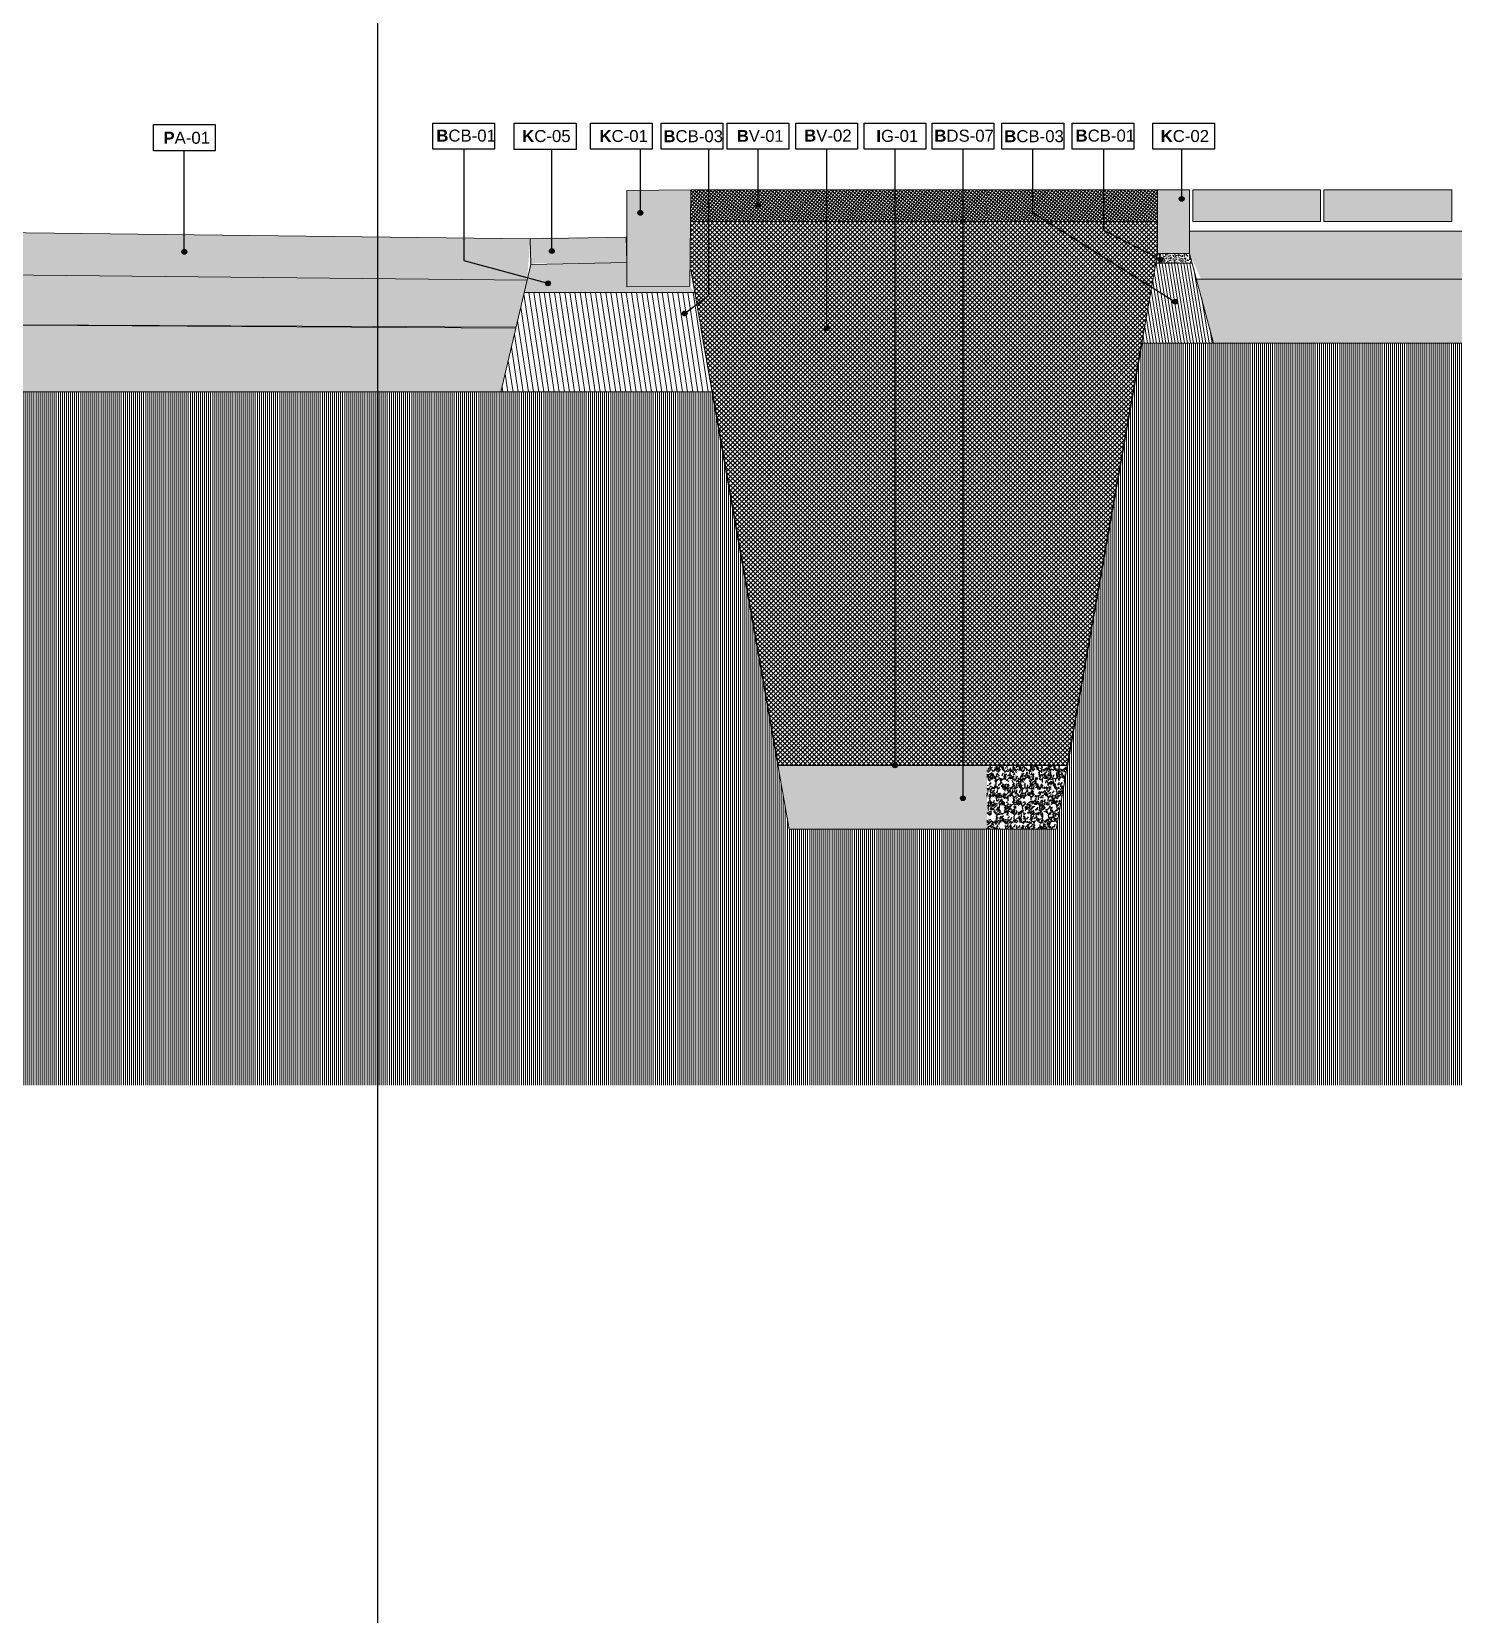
# Model space of a CAD drawing. Header units: metres. Extents: x -325 to 301, y -147 to 149.
# Drawn here: x 91.152 to 95.598, y 14.847 to 19.796 of the extents above; entities that cross this region are included whole.
import ezdxf

# ---------------------------------------------------------------- set-up
doc = ezdxf.new("R2010")
doc.units = ezdxf.units.M
doc.linetypes.add('ACAD_ISO03W100', pattern=[30, 12, -18])
doc.layers.get('Defpoints').update_dxf_attribs({"lineweight": 13})
doc.layers.add('-aux', color=50, linetype='Continuous', plot=False)
for name, color, linetype, true_color in [('0-TX-1_25', 7, 'Continuous', 0x3f4f7f), ('03-SOL-H-sorra', 7, 'Continuous', 0x7e7a67), ('3-TR-paviment fort', 7, 'Continuous', 0xd1d1d1)]:
    doc.layers.add(name, color=color, linetype=linetype, true_color=true_color)
for name, color, linetype in [('02-L-Geotextile', 32, 'Continuous'), ('A-KEYPLAN_HATCH', 7, 'Continuous'), ('A_TEXT_2', 7, 'Continuous'), ('EIT_3 TR terra vegetal', 45, 'Continuous')]:
    doc.layers.add(name, color=color, linetype=linetype)
for name, color, linetype, lineweight in [('1-CM', 7, 'Continuous', 0), ('3-TR Formigó', 252, 'Continuous', 0), ('3-TR Seleccionat', 44, 'Continuous', 0), ('3-TR Tot-u', 37, 'Continuous', 0), ('3-TR-recebo', 252, 'Continuous', 0), ('3_TR_paviment gris', 252, 'Continuous', 5)]:
    doc.layers.add(name, color=color, linetype=linetype, lineweight=lineweight)
doc.layers.add('3-TR tot_u', color=7, linetype='Continuous', lineweight=5, true_color=0x787878)
doc.styles.add('Arial_4', font='arial.ttf', dxfattribs={"height": 1.8})
doc.styles.get("Standard").update_dxf_attribs({"font": 'arial.ttf'})
doc.dimstyles.new('ISO-25', dxfattribs={"dimtxt": 0.1, "dimasz": 0.1, "dimexe": 0.1, "dimexo": 0.1, "dimgap": 0.1, "dimtad": 1, "dimdec": 0, "dimlfac": 100, "dimzin": 9, "dimtxsty": 'Standard', "dimblk": 'OBLIQUE', "dimcen": 0.1, "dimadec": 0, "dimazin": 0, "dimtfac": 1, "dimtdec": 0, "dimtmove": 0, "dimatfit": 3, "dimldrblk": 'OBLIQUE', "dimfxl": 1, "dimarcsym": 0})

# ---------------------------------------------------------------- blocks, each defined once
blk = doc.blocks.new('_Oblique')
at = {"color": 0, "lineweight": -2}
blk.add_line((-0.499999999995058, -0.4999999998130015), (0.500000000028669, 0.500000000163238), dxfattribs=at)
blk = doc.blocks.new('*D1548')
at = {"layer": '0-TX-1_25', "color": 0, "lineweight": -2, "transparency": 16777216}
for p, q in [((94.34939269954643, 0.2948258411638207), (94.34939269954643, 0.1698258411638207)), ((94.94939286024228, 0.09482584116381929), (94.94939286024228, 0.2198258411638193)), ((94.34939269954643, 0.1948258411638193), (94.94939286024228, 0.1948258411638193))]:
    blk.add_line(p, q, dxfattribs=at)
at = {"layer": 'Defpoints', "color": 0, "transparency": 16777216}
for p in [(94.34939269954643, 27.42352209758955), (94.94939286024228, 0.1948258411638193), (94.94939286024228, 5.573904822142595e-07)]:
    blk.add_point(p, dxfattribs=at)
at = {"layer": '0-TX-1_25', "color": 0, "lineweight": -2, "transparency": 16777216, "xscale": 0.025, "yscale": 0.025, "zscale": 0.025, "rotation": 180}
blk.add_blockref('_Oblique', (94.34939269954643, 0.1948258411638193), dxfattribs=at)
at = {"layer": '0-TX-1_25', "color": 0, "lineweight": -2, "transparency": 16777216, "xscale": 0.025, "yscale": 0.025, "zscale": 0.025}
blk.add_blockref('_Oblique', (94.94939286024228, 0.1948258411638193), dxfattribs=at)
at = {"layer": '0-TX-1_25', "color": 0, "transparency": 16777216, "insert": (94.64939277989436, 0.2376958957340785), "char_height": 0.035, "attachment_point": 5}
blk.add_mtext('60', dxfattribs=at)
blk = doc.blocks.new('hatch keyplan 2')
at = {"layer": 'A-KEYPLAN_HATCH'}
blk.add_lwpolyline([(0, 0.005476596624248486), (0.012874798693294, 0.005476596623793739), (0.012874798693294, -2.273736754432321e-13), (0, 0)], close=True, dxfattribs=at)
blk = doc.blocks.new('hatch keyplan')
at = {"layer": 'A-KEYPLAN_HATCH'}
blk.add_blockref('hatch keyplan 2', (1.430579833341536, 0.8521467901477053), dxfattribs=at)
blk = doc.blocks.new('K01B')
at = {"layer": 'A-KEYPLAN_HATCH'}
blk.add_blockref('hatch keyplan', (-1.43057983324603, -0.8521467901474874), dxfattribs=at)
at = {"layer": 'A_TEXT_2', "insert": (-0.0007977307990891802, 0.004020148496436171), "char_height": 0.0025, "attachment_point": 1}
blk.add_mtext_dynamic_manual_height_columns('\\pi0.00246;{\\fArial|b1|i0|c0|p34;K}C-02', width=0.01456192034901793, gutter_width=0.015, heights=[0], dxfattribs=at)
blk = doc.blocks.new('B-CB01')
at = {"layer": 'A-KEYPLAN_HATCH'}
blk.add_blockref('hatch keyplan', (-1.430579833341536, -0.8521467901477052), dxfattribs=at)
at = {"layer": 'A_TEXT_2', "insert": (-0.0007977308478921419, 0.004105509799023688), "char_height": 0.0025, "attachment_point": 1}
blk.add_mtext_dynamic_manual_height_columns('\\pi0.00152;{\\fArial|b1|i0|c0|p34;B}CB-01', width=0.01456192034901793, gutter_width=0.015, heights=[0], dxfattribs=at)
blk = doc.blocks.new('B-CB03')
at = {"layer": 'A-KEYPLAN_HATCH'}
blk.add_blockref('hatch keyplan', (-1.430579833438594, -0.8521467901477053), dxfattribs=at)
at = {"layer": 'A_TEXT_2', "insert": (-0.0007977309449526127, 0.00398371515799123), "char_height": 0.0025, "attachment_point": 1}
blk.add_mtext_dynamic_manual_height_columns('\\pi0.00128;{\\fArial|b1|i0|c0|p34;B}CB-03', width=0.01456192034901793, gutter_width=0.015, heights=[0], dxfattribs=at)
blk = doc.blocks.new('IG01')
at = {"layer": 'A-KEYPLAN_HATCH', "xscale": 10, "yscale": 10, "zscale": 10}
blk.add_blockref('hatch keyplan', (-14.30579833341537, -8.521467901477052), dxfattribs=at)
at = {"layer": 'A_TEXT_2', "insert": (-0.007977307986635651, 0.04045896306516727), "char_height": 0.025, "attachment_point": 1}
blk.add_mtext_dynamic_manual_height_columns('\\pi0.03354;{\\fArial|b1|i0|c0|p34;I}G-01', width=0.1456192034901793, gutter_width=0.15, heights=[0], dxfattribs=at)
blk = doc.blocks.new('B-V02')
at = {"layer": 'A-KEYPLAN_HATCH'}
blk.add_blockref('hatch keyplan', (-1.430579833341536, -0.8521467901477053), dxfattribs=at)
at = {"layer": 'A_TEXT_2', "insert": (-0.000797730798460905, 0.004122186061006561), "char_height": 0.0025, "attachment_point": 1}
blk.add_mtext_dynamic_manual_height_columns('\\pi0.00255;{\\fArial|b1|i0|c0|p34;B}V-02', width=0.01456192034901793, gutter_width=0.015, heights=[0], dxfattribs=at)
blk = doc.blocks.new('B-V01')
at = {"layer": 'A-KEYPLAN_HATCH'}
blk.add_blockref('hatch keyplan', (-1.430579833437449, -0.8521467901477053), dxfattribs=at)
at = {"layer": 'A_TEXT_2', "lineweight": 211, "insert": (-0.0007911714825610261, 0.004018987603517488), "char_height": 0.002458832335329342, "attachment_point": 1, "line_spacing_factor": 0.9385317878468563, "style": 'Arial_4'}
blk.add_mtext_dynamic_manual_height_columns('\\pi0.00285;{\\fArial|b1|i0|c0|p34;B}V-01', width=0.01456192034901793, gutter_width=0.015, heights=[0], dxfattribs=at)
blk = doc.blocks.new('K01A')
at = {"layer": 'A-KEYPLAN_HATCH'}
blk.add_blockref('hatch keyplan', (-1.429579833357655, -0.8521467901535917), dxfattribs=at)
at = {"layer": 'A_TEXT_2', "insert": (0.0002022690893991319, 0.004020148490549769), "char_height": 0.0025, "attachment_point": 1}
blk.add_mtext_dynamic_manual_height_columns('\\pi0.00269;{\\fArial|b1|i0|c0|p34;K}C-01', width=0.01456192034901793, gutter_width=0.015, heights=[0], dxfattribs=at)
blk = doc.blocks.new('K04')
at = {"layer": 'A-KEYPLAN_HATCH'}
blk.add_blockref('hatch keyplan', (-1.429579833261921, -0.8521467901527103), dxfattribs=at)
at = {"layer": 'A_TEXT_2', "insert": (0.0002022691850191993, 0.004020148491213238), "char_height": 0.0025, "attachment_point": 1}
blk.add_mtext_dynamic_manual_height_columns('\\pi0.00244;{\\fArial|b1|i0|c0|p34;K}C-05', width=0.01456192034901793, gutter_width=0.015, heights=[0], dxfattribs=at)
blk = doc.blocks.new('B-A01')
at = {"layer": 'A-KEYPLAN_HATCH'}
blk.add_blockref('hatch keyplan', (-1.430579833438594, -0.8521467901477053), dxfattribs=at)
at = {"layer": 'A_TEXT_2', "insert": (-0.0007977309449529457, 0.00398819016296148), "char_height": 0.0025, "attachment_point": 1}
blk.add_mtext_dynamic_manual_height_columns('\\pi0.00288;{\\fArial|b1|i0|c0|p34;P}A-01', width=0.01456192034901793, gutter_width=0.015, heights=[0], dxfattribs=at)
blk = doc.blocks.new('POINT')
at = {"layer": '0-TX-1_25'}
h = blk.add_hatch(dxfattribs=at)
h.set_pattern_fill('ANGLE', color=256)
h.set_pattern_definition([(0, (-83.74681484067048, -12.72584030761209), (0, 6.985), [5.08, -1.905]), (90, (-83.74681484067048, -12.72584030761209), (-6.985, 4.277078946022131e-16), [5.08, -1.905])])
edge = h.paths.add_edge_path()
edge.add_arc((0, 0), 0.0075, 0, 360)
h = blk.add_hatch(color=256, dxfattribs=at)
h.dxf.hatch_style = 1
edge = h.paths.add_edge_path()
edge.add_arc((0, 0), 0.0075, 0, 360)
blk.add_circle((0, 0), 0.0075, dxfattribs=at)
blk = doc.blocks.new('B-DS07')
at = {"layer": 'A-KEYPLAN_HATCH'}
blk.add_blockref('hatch keyplan', (-1.430579833341536, -0.8521467901477053), dxfattribs=at)
at = {"layer": 'A_TEXT_2', "insert": (-0.0007977306934924266, 0.004083503112212838), "char_height": 0.0025, "attachment_point": 1}
blk.add_mtext_dynamic_manual_height_columns('\\pi0.00128;{\\fArial|b1|i0|c0|p34;B}DS-07', width=0.01456192034901793, gutter_width=0.015, heights=[0], dxfattribs=at)

msp = doc.modelspace()

# ---------------------------------------------------------------- hatches: boundary and pattern name
at = {"layer": '03-SOL-H-sorra'}
h = msp.add_hatch(dxfattribs=at)
h.set_pattern_fill('GRAVEL', color=256, scale=0.0015, angle=45.57823182521773, style=0)
h.set_pattern_definition([(273.5910193252177, (346881.2133002342, 4550243.254708377), (0.0315614064445395, -0.4576978562580837), [0.005125821599999995, -0.5074572545934743]), (230.5479728252178, (346881.2136212859, 4550243.249592611), (0.2927988807063723, 0.3532028672832049), [0.00879607079999999, -0.8708107334028593]), (178.0886789252177, (346881.2080319834, 4550243.242800666), (0.5659992078467491, -0.02122985437609437), [0.006202222799999995, -0.6140208419114993]), (312.8519208252177, (346881.204434473, 4550243.225521388), (-0.5175580738186486, 0.5605615490069846), [0.008010067800000001, -0.79299656138607]), (338.4118860052178, (346881.2098821665, 4550243.219649098), (-0.4598729198166084, 0.1839537648957676), [0.007854505500000001, -0.77759711618016]), (42.85192082521767, (346881.2171857107, 4550243.216759173), (-0.5605615490069846, -0.5175580738186486), [0.008010067800000001, -0.79299656138607]), (83.27247229521772, (346881.2230580013, 4550243.222206866), (-0.07456488151619256, -0.6204217665785452), [0.0105929049, -1.048696729713705]), (117.8335601952177, (346881.2242989368, 4550243.232726825), (-0.4119755516710567, 0.7771642521535052), [0.0100007928, -0.990078849028575]), (167.0077974452177, (346881.219629518, 4550243.241570606), (-0.5670867396270464, 0.1289874402380721), [0.00803719499999999, -0.7956831854806795]), (220.8145901252177, (346881.2117980612, 4550243.243377518), (0.3205539276823793, 0.2726565595165129), [0.0091756992, -0.44960905425]), (267.9756696252177, (346881.2048536324, 4550243.237380161), (-0.02068608868320609, -0.6198780006864176), [0.0118661688, -1.174751587682655]), (184.3923066552177, (346881.2311074241, 4550243.25219388), (-0.3499402705637986, -0.03047387467488752), [0.004050068099999999, -0.40095848736516]), (217.0474662252178, (346881.2270692335, 4550243.251883704), (0.4011002339134928, 0.3004116048933317), [0.007705229699999995, -0.7628195849555993]), (270.5782318252178, (346881.2209193924, 4550243.247241474), (0.02721127936783295, -0.02666751347925078), [0.0053881401, -0.04849339662642]), (248.7768223352178, (346881.2157873129, 4550243.248536785), (0.07891500867375595, 0.189391423792005), [0.0029016198, -0.2872593355334099]), (337.3796413152177, (346881.2147369254, 4550243.24583197), (-0.108301351586422, 0.05279126106236078), [0.004103484300000001, -0.20107129485]), (76.54198835521774, (346881.2185247539, 4550243.24425367), (0.02557998170702847, 0.1349688650610565), [0.006664794899999999, -0.21549447229365]), (207.1432830052177, (346881.2200758657, 4550243.250735438), (0.08054630632486659, 0.02775504526062822), [0.004819307100000001, -0.11566347175242]), (61.96777215921773, (346881.1992697676, 4550243.230049429), (0.1850412966889904, 0.3521153341160528), [0.006751320000000001, -0.668382400088085]), (115.9244077652177, (346881.2024426809, 4550243.236008721), (0.1926540191158534, -0.402187765749548), [0.005663984099999996, -0.5607332351729994]), (338.7768223352177, (346881.2146336099, 4550243.256068941), (-0.1893914237921448, 0.07891500867381042), [0.005803201500000001, -0.2843577538334099]), (29.18869149521774, (346881.2200432398, 4550243.253968166), (-0.3483089728825237, -0.1921102532649198), [0.006751319999999996, -0.6683824000880993]), (25.02218660521773, (346881.2161407607, 4550243.21351557), (-0.1877601261319029, -0.08272136988065176), [0.006510527999999999, -0.3190160146965901]), (340.3533724252178, (346881.2220402397, 4550243.216269324), (-0.4326616405274602, 0.1572862511984727), [0.0054550818, -0.5400539007108001]), (112.3796413152177, (346881.2421115644, 4550243.22967354), (-0.08272136989245123, 0.1877601261267086), [0.005803201499999995, -0.2843577538334096]), (62.93225646521773, (346881.239902036, 4550243.235039669), (-0.237832557729163, -0.4604166857141386), [0.006386741100000002, -0.632285639703]), (115.0221866052177, (346881.2290444828, 4550243.216340014), (0.08272136987934776, -0.1877601261324785), [0.003255263999999999, -0.3222712786965901]), (146.8881642992177, (346881.2405115135, 4550243.228040864), (-0.135512630950578, 0.07945877454916227), [0.001942719, -0.19232992446789]), (211.5419883572177, (346881.2388842744, 4550243.229102126), (0.1072138198055686, 0.05496632462423911), [0.007854505500000001, -0.149235818836035]), (231.5872377852177, (346881.2321902078, 4550243.224993247), (0.2394638554089973, 0.2987803071700668), [0.007279005, -0.720620472950055]), (349.2682993552177, (346881.220973769, 4550243.241853594), (-0.08109007221672618, 0.02612374758503379), [0.005494858199999995, -0.1318766453951998]), (38.73545841521775, (346881.2263725236, 4550243.240830394), (0.5077702878614525, 0.4092567223212005), [0.0095933514, -0.9497401359754649]), (106.5236277252177, (346881.2338557403, 4550243.246833189), (0.08380890165317186, -0.2955177118273786), [0.0039226236, -0.38834088477165]), (135.5782318252177, (346881.2327401009, 4550243.250593829), (-0.05387879284707866, -0.0005437658885821262), [0.002286, -0.035814]), (165.8346689852177, (346881.2308405191, 4550243.225249046), (0.2971490094863614, -0.07782747690418311), [0.005293004400000001, -0.524009111598]), (93.59101932521773, (346881.2257084397, 4550243.226544358), (-0.03156140644293765, 0.4576978562581842), [0.01025164319999999, -0.5023314329934743]), (45.57823182521773, (346881.2250663362, 4550243.236775891), (-0.0005437658885821262, 0.05387879284707866), [0.00990599999999999, -0.02819399999999998]), (10.88307832521775, (346881.2319998897, 4550243.243850823), (0.4571540903210559, 0.08544019957095594), [0.0060241434, -0.5963897508621]), (299.6328359252177, (346881.2379156816, 4550243.244988214), (0.08217760399441565, -0.1338813332833923), [0.005547436199999999, -0.27182475058158]), (253.2242071852178, (346881.2406585602, 4550243.240166311), (-0.2345699624821267, -0.7836894427648844), [0.009032176500000001, -0.89418696634407]), (221.0043105652177, (346881.2380516231, 4550243.231518515), (-0.3738889545980399, -0.3270791183025397), [0.009555441899999989, -0.9459876968435994])])
h.paths.add_polyline_path([(94.13973287432393, 17.30197662733542), (94.13973287432391, 17.50126768980387), (93.48676518545722, 17.49982734450033), (93.52164251291026, 17.30197646140834)])
h = msp.add_hatch(dxfattribs=at)
h.set_pattern_fill('GRAVEL', color=256, scale=0.0015, angle=45.57823182521773, style=0)
h.set_pattern_definition([(273.5910193252177, (346882.0202628032, 4550243.254708429), (0.0315614064445395, -0.4576978562580837), [0.005125821599999995, -0.5074572545934743]), (230.5479728252178, (346882.0205838549, 4550243.249592663), (0.2927988807063723, 0.3532028672832049), [0.00879607079999999, -0.8708107334028593]), (178.0886789252177, (346882.0149945524, 4550243.242800718), (0.5659992078467491, -0.02122985437609437), [0.006202222799999995, -0.6140208419114993]), (312.8519208252177, (346882.011397042, 4550243.225521441), (-0.5175580738186486, 0.5605615490069846), [0.008010067800000001, -0.79299656138607]), (338.4118860052178, (346882.0168447355, 4550243.21964915), (-0.4598729198166084, 0.1839537648957676), [0.007854505500000001, -0.77759711618016]), (42.85192082521767, (346882.0241482797, 4550243.216759225), (-0.5605615490069846, -0.5175580738186486), [0.008010067800000001, -0.79299656138607]), (83.27247229521772, (346882.0300205703, 4550243.222206919), (-0.07456488151619256, -0.6204217665785452), [0.0105929049, -1.048696729713705]), (117.8335601952177, (346882.0312615058, 4550243.232726878), (-0.4119755516710567, 0.7771642521535052), [0.0100007928, -0.990078849028575]), (167.0077974452177, (346882.026592087, 4550243.241570658), (-0.5670867396270464, 0.1289874402380721), [0.00803719499999999, -0.7956831854806795]), (220.8145901252177, (346882.0187606302, 4550243.24337757), (0.3205539276823793, 0.2726565595165129), [0.0091756992, -0.44960905425]), (267.9756696252177, (346882.0118162014, 4550243.237380213), (-0.02068608868320609, -0.6198780006864176), [0.0118661688, -1.174751587682655]), (184.3923066552177, (346882.0380699931, 4550243.252193932), (-0.3499402705637986, -0.03047387467488752), [0.004050068099999999, -0.40095848736516]), (217.0474662252178, (346882.0340318025, 4550243.251883756), (0.4011002339134928, 0.3004116048933317), [0.007705229699999995, -0.7628195849555993]), (270.5782318252178, (346882.0278819614, 4550243.247241526), (0.02721127936783295, -0.02666751347925078), [0.0053881401, -0.04849339662642]), (248.7768223352178, (346882.022749882, 4550243.248536837), (0.07891500867375595, 0.189391423792005), [0.0029016198, -0.2872593355334099]), (337.3796413152177, (346882.0216994944, 4550243.245832022), (-0.108301351586422, 0.05279126106236078), [0.004103484300000001, -0.20107129485]), (76.54198835521774, (346882.0254873229, 4550243.244253722), (0.02557998170702847, 0.1349688650610565), [0.006664794899999999, -0.21549447229365]), (207.1432830052177, (346882.0270384348, 4550243.250735491), (0.08054630632486659, 0.02775504526062822), [0.004819307100000001, -0.11566347175242]), (61.96777215921773, (346882.0062323366, 4550243.230049481), (0.1850412966889904, 0.3521153341160528), [0.006751320000000001, -0.668382400088085]), (115.9244077652177, (346882.0094052499, 4550243.236008774), (0.1926540191158534, -0.402187765749548), [0.005663984099999996, -0.5607332351729994]), (338.7768223352177, (346882.0215961789, 4550243.256068993), (-0.1893914237921448, 0.07891500867381042), [0.005803201500000001, -0.2843577538334099]), (29.18869149521774, (346882.0270058088, 4550243.253968218), (-0.3483089728825237, -0.1921102532649198), [0.006751319999999996, -0.6683824000880993]), (25.02218660521773, (346882.0231033298, 4550243.213515623), (-0.1877601261319029, -0.08272136988065176), [0.006510527999999999, -0.3190160146965901]), (340.3533724252178, (346882.0290028087, 4550243.216269376), (-0.4326616405274602, 0.1572862511984727), [0.0054550818, -0.5400539007108001]), (112.3796413152177, (346882.0490741334, 4550243.229673592), (-0.08272136989245123, 0.1877601261267086), [0.005803201499999995, -0.2843577538334096]), (62.93225646521773, (346882.046864605, 4550243.235039721), (-0.237832557729163, -0.4604166857141386), [0.006386741100000002, -0.632285639703]), (115.0221866052177, (346882.0360070518, 4550243.216340066), (0.08272136987934776, -0.1877601261324785), [0.003255263999999999, -0.3222712786965901]), (146.8881642992177, (346882.0474740826, 4550243.228040916), (-0.135512630950578, 0.07945877454916227), [0.001942719, -0.19232992446789]), (211.5419883572177, (346882.0458468435, 4550243.229102178), (0.1072138198055686, 0.05496632462423911), [0.007854505500000001, -0.149235818836035]), (231.5872377852177, (346882.0391527768, 4550243.224993299), (0.2394638554089973, 0.2987803071700668), [0.007279005, -0.720620472950055]), (349.2682993552177, (346882.027936338, 4550243.241853646), (-0.08109007221672618, 0.02612374758503379), [0.005494858199999995, -0.1318766453951998]), (38.73545841521775, (346882.0333350926, 4550243.240830447), (0.5077702878614525, 0.4092567223212005), [0.0095933514, -0.9497401359754649]), (106.5236277252177, (346882.0408183094, 4550243.246833242), (0.08380890165317186, -0.2955177118273786), [0.0039226236, -0.38834088477165]), (135.5782318252177, (346882.0397026699, 4550243.250593881), (-0.05387879284707866, -0.0005437658885821262), [0.002286, -0.035814]), (165.8346689852177, (346882.0378030881, 4550243.225249099), (0.2971490094863614, -0.07782747690418311), [0.005293004400000001, -0.524009111598]), (93.59101932521773, (346882.0326710087, 4550243.22654441), (-0.03156140644293765, 0.4576978562581842), [0.01025164319999999, -0.5023314329934743]), (45.57823182521773, (346882.0320289052, 4550243.236775943), (-0.0005437658885821262, 0.05387879284707866), [0.00990599999999999, -0.02819399999999998]), (10.88307832521775, (346882.0389624587, 4550243.243850876), (0.4571540903210559, 0.08544019957095594), [0.0060241434, -0.5963897508621]), (299.6328359252177, (346882.0448782506, 4550243.244988266), (0.08217760399441565, -0.1338813332833923), [0.005547436199999999, -0.27182475058158]), (253.2242071852178, (346882.0476211292, 4550243.240166363), (-0.2345699624821267, -0.7836894427648844), [0.009032176500000001, -0.89418696634407]), (221.0043105652177, (346882.0450141921, 4550243.231518568), (-0.3738889545980399, -0.3270791183025397), [0.009555441899999989, -0.9459876968435994])])
h.paths.add_polyline_path([(94.35584538259305, 17.30197671183979), (94.39110156109831, 17.50197672839846), (94.13973282928146, 17.50197661033902), (94.13973291904811, 17.3019767307725)])
at = {"layer": '3-TR Formigó'}
h = msp.add_hatch(dxfattribs=at)
h.set_pattern_fill('ANSI31', color=256, scale=0.003, angle=234.1752438963392, style=0)
h.set_pattern_definition([(279.1752438963392, (95.47733842291923, 18.90197630764957), (0.009403130041245794, 0.001518805592372136), [])])
h.paths.add_polyline_path([(94.7824624022357, 19.071976286), (94.66786246365926, 19.07197629845192), (94.63789471603229, 18.90197630764957), (94.62379224043393, 18.8219762770773), (94.84847242346737, 18.8219762770773)])
h = msp.add_hatch(dxfattribs=at)
h.set_pattern_fill('ANSI31', color=256, scale=0.004999999999999999, angle=-126.3922103813457, style=0)
h.set_pattern_definition([(278.6077896186543, (9.0443704255148, -36.41675857780129), (0.01569618466527942, 0.002376007565949005), [])])
h.paths.add_polyline_path([(93.28057821879035, 18.66947755889902), (92.61987455338316, 18.66947756511038), (92.6927252537342, 18.98051993707102), (93.22581241728972, 18.98015108255786)])
at = {"layer": '3-TR Seleccionat'}
h = msp.add_hatch(dxfattribs=at)
h.set_pattern_fill('ANSI31', color=256, scale=0.002, angle=45, style=0)
h.set_pattern_definition([(90, (92.20737338493697, 25.5551044617041), (-0.00635, 1.301042606982605e-18), [])])
h.paths.add_polyline_path([(94.35584538259305, 17.30197671183979), (94.62379224043393, 18.8219762770773), (97.43731354263106, 18.82197630325436), (97.43731354278093, 16.50197764342395), (94.13973296393158, 16.50197756433015), (94.13973291904821, 17.3019765841808)])
h.paths.add_polyline_path([(93.27892122236481, 18.66947755891459), (93.52164251291026, 17.30197646094268), (94.13973294148985, 17.30197665227664), (94.13973294148985, 16.50197760387705), (90.44015509671243, 16.50197760387705), (90.43728674176788, 18.66947758562916), (92.61987455338316, 18.66947756511038), (92.71487896363178, 18.66947756421723), (93.10110104997933, 18.66947756058631), (93.23260145784097, 18.66947755935005), (93.10110104997933, 18.66947756058631), (93.23260145784097, 18.66947755935005)])
at = {"layer": '3-TR Tot-u'}
h = msp.add_hatch(dxfattribs=at)
h.set_pattern_fill('EARTH', color=256, scale=0.005, angle=-80.8247561036608, style=0)
h.set_pattern_definition([(279.1752438963392, (88.46994381384076, 26.91779683452835), (0.03640645211205976, -0.02628108149624554), [0.03175, -0.03175]), (279.1752438963392, (88.48169772639233, 26.9196953415188), (0.03640645211205976, -0.02628108149624554), [0.03175, -0.03175]), (279.1752438963392, (88.49345163894387, 26.92159384850927), (0.03640645211205976, -0.02628108149624554), [0.03175, -0.03175]), (9.175243896339197, (88.49800244545789, 26.91830871332225), (0.02628108149624554, 0.03640645211205976), [0.03175, -0.03175]), (9.175243896339197, (88.49990095244834, 26.90655480077069), (0.02628108149624554, 0.03640645211205976), [0.03175, -0.03175]), (9.175243896339197, (88.50179945943881, 26.89480088821912), (0.02628108149624554, 0.03640645211205976), [0.03175, -0.03175])])
h.paths.add_polyline_path([(97.43731354325182, 19.021975824519), (94.79489470897927, 19.02114588921359), (94.82804118557627, 18.89792729076116), (94.84847242346737, 18.8219762770773), (97.43731354310195, 18.821975824519)])
h = msp.add_hatch(dxfattribs=at)
h.set_pattern_fill('EARTH', color=256, scale=0.005, angle=279, style=0)
h.set_pattern_definition([(279, (8.836252875351065, -2.281017717129828), (0.03632589907892295, -0.0263923105488683), [0.03175, -0.03175]), (279, (8.848012539656276, -2.279155169280442), (0.03632589907892295, -0.0263923105488683), [0.03175, -0.03175]), (279, (8.859772203961485, -2.277292621431057), (0.03632589907892295, -0.0263923105488683), [0.03175, -0.03175]), (8.999999999999968, (8.864312941346352, -2.280591660249666), (0.0263923105488683, 0.03632589907892295), [0.03174999999999994, -0.03174999999999994]), (8.999999999999968, (8.866175489195737, -2.292351324554877), (0.0263923105488683, 0.03632589907892295), [0.03174999999999994, -0.03174999999999994]), (8.999999999999968, (8.868038037045123, -2.304110988860088), (0.0263923105488683, 0.03632589907892295), [0.03174999999999994, -0.03174999999999994])])
h.paths.add_polyline_path([(92.61987352085028, 18.66947315662345), (92.6665428164548, 18.86873175444744), (90.43731690905474, 18.88226851221852), (90.43731924807211, 18.66945861426377)])
at = {"layer": '3-TR tot_u'}
h = msp.add_hatch(dxfattribs=at)
h.set_pattern_fill('AR-CONC', color=256, scale=0.0002, angle=90.26641431039367)
h.set_pattern_definition([(140.2664143103937, (269994.0681458318, -738409.2759535182), (0.003018358551071247, 0.03645136258436954), [0.00381, -0.04191]), (85.26641431039367, (269994.0681458318, -738409.2759535182), (-0.03817818106754276, -0.007226282933233686), [0.003048, -0.033528116834]), (190.7178590103937, (269994.068397361, -738409.2729159144), (-0.03515982095845395, 0.02922507956224307), [0.00323800176, -0.03561804892000001]), (136.4506143103937, (269994.0579859416, -738409.2760007601), (0.00815628255818146, 0.05425431968784703), [0.005715, -0.062865]), (186.9019719203937, (269994.0586656263, -738409.2714795708), (-0.04970546584793135, 0.04725021761608914), [0.004857004628, -0.053427121632]), (81.45056548039366, (269994.0579859416, -738409.2760007601), (-0.04970546584550613, 0.04725021761879526), [0.004571993414, -0.050291946384]), (111.2664143103937, (269994.0605022932, -738409.2709090045), (0.02031182351307306, 0.03041765279537408), [0.00381, -0.04191]), (56.2664143103937, (269994.0605022932, -738409.2709090045), (-0.03689466829018208, 0.01218898497184377), [0.003048, -0.033528]), (161.7178593103937, (269994.0621949452, -738409.2683742001), (-0.01658284496692729, 0.04260663769872181), [0.003238001759999998, -0.03561798751999996]), (127.7664143103937, (269994.0681458318, -738409.2759535182), (-0.01691369723239765, 0.0005390813352213942), [0, -0.0331216, 0, -0.034036, 0, -0.033655]), (97.76641431039367, (269994.0681458318, -738409.2759535182), (-0.02009803784807661, 0.01327062430379522), [0, -0.0194056, 0, -0.0323596, 0, -0.012827]), (57.76641431039366, (269994.0681985064, -738409.2872817958), (0.001019642850235293, 0.02712315336894964), [0, -0.0127, 0, -0.039624, 0, -0.052578]), (47.76641431039366, (269994.0682221274, -738409.2923617408), (-0.005222997154178432, 0.02960187044262312), [0, -0.01651, 0, -0.0263144, 0, -0.037338])])
h.paths.add_polyline_path([(94.77315088454756, 19.101976307603), (94.77315088454756, 19.17197629177303), (94.97213132596025, 19.171976287994), (97.4373135425806, 19.1719762770773), (97.43731354283138, 19.02197630325436), (94.80915088652307, 19.02197630325436)])
h = msp.add_hatch(dxfattribs=at)
h.set_pattern_fill('AR-CONC', color=256, scale=9e-05, angle=90.26641431039367)
h.set_pattern_definition([(140.2664143103937, (9.585838256490348, 1.65426386376123), (0.001358261347982061, 0.01640311316296629), [0.0017145, -0.0188595]), (85.26641431039367, (9.585838256490348, 1.65426386376123), (-0.01718018148039424, -0.003251827319955159), [0.0013716, -0.0150876525753]), (190.7178590103937, (9.585951444629876, 1.655630785469203), (-0.01582191943130427, 0.01315128580300938), [0.001457100792, -0.016028122014]), (136.4506143103937, (9.58126630591519, 1.654242604920731), (0.003670327151181657, 0.02441444385953116), [0.00257175, -0.02828925]), (186.9019719203937, (9.581572164060052, 1.656277140090917), (-0.02236745963156911, 0.02126259792724011), [0.0021856520826, -0.0240422047344]), (81.45056548039366, (9.58126630591519, 1.654242604920731), (-0.02236745963047776, 0.02126259792845786), [0.0020573970363, -0.0226313758728]), (111.2664143103937, (9.58239866413873, 1.656533894918435), (0.009140320580882877, 0.01368794375791834), [0.0017145, -0.0188595]), (56.2664143103937, (9.58239866413873, 1.656533894918435), (-0.01660260073058194, 0.005485043237329697), [0.0013716, -0.0150876]), (161.7178593103937, (9.583160357525069, 1.657674556897764), (-0.007462280235117282, 0.01917298696442482), [0.001457100791999999, -0.01602809438399998]), (127.7664143103937, (9.585838256490348, 1.65426386376123), (-0.007611163754578943, 0.0002425866008496274), [0, -0.01490472, 0, -0.0153162, 0, -0.01514475]), (97.76641431039367, (9.585838256490348, 1.65426386376123), (-0.009044117031634472, 0.005971780936707849), [0, -0.00873252, 0, -0.01456182, 0, -0.005772150000000001]), (57.76641431039366, (9.585861960097505, 1.649166138869927), (0.0004588392826058817, 0.01220541901602734), [0, -0.005715, 0, -0.0178308, 0, -0.0236601]), (47.76641431039366, (9.585872589517754, 1.646880163582347), (-0.002350348719380294, 0.0133208416991804), [0, -0.0074295, 0, -0.01184148, 0, -0.0168021])])
h.paths.add_polyline_path([(92.6927252537342, 18.98051993707102), (92.71321107952642, 19.0679859437845), (93.0131510795207, 19.07398488020254), (93.01315110539426, 18.99797622239722), (93.21087257607476, 19.00051669643187), (93.22581241728972, 18.98015108255786)])
h = msp.add_hatch(dxfattribs=at)
h.set_pattern_fill('AR-CONC', color=256, scale=9e-05, angle=90.26641431039367)
h.set_pattern_definition([(140.2664143103937, (9.67207978900646, -3.725018888790967), (0.001358261347982061, 0.01640311316296629), [0.0017145, -0.0188595]), (85.26641431039367, (9.67207978900646, -3.725018888790967), (-0.01718018148039424, -0.003251827319955159), [0.0013716, -0.0150876525753]), (190.7178590103937, (9.672192977145983, -3.723651967082994), (-0.01582191943130427, 0.01315128580300938), [0.001457100792, -0.016028122014]), (136.4506143103937, (9.667507838431305, -3.725040147631464), (0.003670327151181657, 0.02441444385953116), [0.00257175, -0.02828925]), (186.9019719203937, (9.667813696576161, -3.723005612461279), (-0.02236745963156911, 0.02126259792724011), [0.0021856520826, -0.0240422047344]), (81.45056548039366, (9.667507838431305, -3.725040147631464), (-0.02236745963047776, 0.02126259792845786), [0.0020573970363, -0.0226313758728]), (111.2664143103937, (9.668640196654835, -3.722748857633761), (0.009140320580882877, 0.01368794375791834), [0.0017145, -0.0188595]), (56.2664143103937, (9.668640196654835, -3.722748857633761), (-0.01660260073058194, 0.005485043237329697), [0.0013716, -0.0150876]), (161.7178593103937, (9.669401890041186, -3.721608195654433), (-0.007462280235117282, 0.01917298696442482), [0.001457100791999999, -0.01602809438399998]), (127.7664143103937, (9.67207978900646, -3.725018888790967), (-0.007611163754578943, 0.0002425866008496274), [0, -0.01490472, 0, -0.0153162, 0, -0.01514475]), (97.76641431039367, (9.67207978900646, -3.725018888790967), (-0.009044117031634472, 0.005971780936707849), [0, -0.00873252, 0, -0.01456182, 0, -0.005772150000000001]), (57.76641431039366, (9.672103492613616, -3.73011661368227), (0.0004588392826058817, 0.01220541901602734), [0, -0.005715, 0, -0.0178308, 0, -0.0236601]), (47.76641431039366, (9.672114122033861, -3.732402588969848), (-0.002350348719380294, 0.0133208416991804), [0, -0.0074295, 0, -0.01184148, 0, -0.0168021])])
h.paths.add_polyline_path([(94.7824624022357, 19.071976286), (94.77315089093875, 19.10197628701175), (94.67315089093876, 19.10197629787731), (94.6678624645931, 19.0719810627579)])
h = msp.add_hatch(dxfattribs=at)
h.set_pattern_fill('AR-CONC', color=256, scale=0.0002, angle=90.26641431039367)
h.set_pattern_definition([(140.2664143103937, (9.28583825649035, 1.65426386376123), (0.003018358551071247, 0.03645136258436954), [0.00381, -0.04191]), (85.26641431039367, (9.28583825649035, 1.65426386376123), (-0.03817818106754276, -0.007226282933233686), [0.003048, -0.033528116834]), (190.7178590103937, (9.2860897856893, 1.657301467556725), (-0.03515982095845395, 0.02922507956224307), [0.00323800176, -0.03561804892000001]), (136.4506143103937, (9.27567836632333, 1.654216621893454), (0.00815628255818146, 0.05425431968784703), [0.005715, -0.062865]), (186.9019719203937, (9.276358051089694, 1.658737811160535), (-0.04970546584793135, 0.04725021761608914), [0.004857004628, -0.053427121632]), (81.45056548039366, (9.27567836632333, 1.654216621893454), (-0.04970546584550613, 0.04725021761879526), [0.004571993414, -0.050291946384]), (111.2664143103937, (9.278194717931196, 1.659308377443908), (0.02031182351307306, 0.03041765279537408), [0.00381, -0.04191]), (56.2664143103937, (9.278194717931196, 1.659308377443908), (-0.03689466829018208, 0.01218898497184377), [0.003048, -0.033528]), (161.7178593103937, (9.279887369900841, 1.661843181842418), (-0.01658284496692729, 0.04260663769872181), [0.003238001759999998, -0.03561798751999996]), (127.7664143103937, (9.28583825649035, 1.65426386376123), (-0.01691369723239765, 0.0005390813352213942), [0, -0.0331216, 0, -0.034036, 0, -0.033655]), (97.76641431039367, (9.28583825649035, 1.65426386376123), (-0.02009803784807661, 0.01327062430379522), [0, -0.0194056, 0, -0.0323596, 0, -0.012827]), (57.76641431039366, (9.285890931172922, 1.642935586225001), (0.001019642850235293, 0.02712315336894964), [0, -0.0127, 0, -0.039624, 0, -0.052578]), (47.76641431039366, (9.28591455210681, 1.637855641141491), (-0.005222997154178432, 0.02960187044262312), [0, -0.01651, 0, -0.0263144, 0, -0.037338])])
h.paths.add_polyline_path([(90.4368336145893, 19.04158720296874), (90.43731690905474, 18.88226851221852), (92.66724839513714, 18.87174428371491), (92.70165849631485, 19.01866118963546)])
at = {"layer": '3-TR-paviment fort'}
for points in [[(94.77315089093875, 19.30197631528641), (94.67315089093876, 19.30197631528641), (94.67315089093876, 19.10197631528641), (94.77315089093875, 19.10197631528641)], [(95.1831508807171, 19.20197630920953), (95.18315088065889, 19.30197630837134), (94.78315088076366, 19.30197630837134), (94.78315088058903, 19.20197630862746)], [(95.59315088071709, 19.20197630920953), (95.59315088065888, 19.30197630837134), (95.19315088076365, 19.30197630837134), (95.19315088058903, 19.20197630862746)], [(93.01315100293303, 19.29897622118386), (93.01066525571994, 18.9989666983343), (93.21069495973049, 19.0009858401177), (93.21317078821735, 19.2999954133723)]]:
    msp.add_hatch(color=256, dxfattribs=at).paths.add_polyline_path(points)
at = {"layer": '3-TR-recebo'}
h = msp.add_hatch(dxfattribs=at)
h.set_pattern_fill('_USER', color=256, scale=0.007999999999999995, angle=230.5314970636029, style=0, double=1, pattern_type=0)
h.set_pattern_definition([(230.5314970636029, (-195.5539728805023, 55.49258437748279), (0.006175793091558674, -0.005085231527694297), []), (320.5314970636029, (-195.5539728805023, 55.49258437748279), (0.005085231527694297, 0.006175793091558674), [])])
h.paths.add_polyline_path([(94.13973206626419, 19.20197661033884), (94.13973202138075, 19.30197675123874), (93.21315088465467, 19.30197631605476), (93.21315088465467, 19.20197631605475)])
h = msp.add_hatch(dxfattribs=at)
h.set_pattern_fill('_USER', color=256, scale=0.007999999999999995, angle=230.5314970636029, style=0, double=1, pattern_type=0)
h.set_pattern_definition([(230.5314970636029, (97.90430718483235, 19.20575623768897), (0.006175793091558681, -0.005085231527694297), []), (320.5314970636028, (97.90430718483235, 19.20575623768897), (0.005085231527694298, 0.00617579309155868), [])])
h.paths.add_polyline_path([(94.13973202138195, 19.30197417345993), (94.13973206626419, 19.20197661033884), (94.67315089093879, 19.20197651364765), (94.67315089093879, 19.30197651364765)])
at = {"layer": '3_TR_paviment gris'}
h = msp.add_hatch(dxfattribs=at)
h.set_pattern_fill('DOTS', color=256, scale=0.005, angle=358, style=0)
h.set_pattern_definition([(358, (8.836252875351065, -2.281017717129828), (0.004243347099808137, 0.007794157311926024), [0, -0.0079375])])
h.paths.add_polyline_path([(92.7116113631327, 19.14796994764247), (90.437313542706, 19.17526152165587), (90.43731515801878, 19.0415823284766), (92.70165849631485, 19.01866118963546)])
msp.add_hatch(color=256, dxfattribs=at).paths.add_polyline_path([(93.01092282925632, 19.07399591399887), (92.71093811196127, 19.07096781248654), (92.7101306182885, 19.1509637368806), (93.01011533552528, 19.15399183839349)])
at = {"layer": 'EIT_3 TR terra vegetal'}
h = msp.add_hatch(dxfattribs=at)
h.set_pattern_fill('_USER', color=256, scale=0.01, angle=45.00000000000005, style=0, double=1, pattern_type=0)
h.set_pattern_definition([(45.00000000000005, (-195.6002361446495, 50.11166128061475), (-0.007071067811865481, 0.007071067811865469), []), (135.0000000000001, (-195.6002361446495, 50.11166128061475), (-0.00707106781186547, -0.007071067811865481), [])])
h.paths.add_polyline_path([(94.1397328292814, 17.50197675123892), (94.13973206641761, 19.20163478097876), (93.2131509323916, 19.20033622990356), (93.21315100207126, 19.05197631605478), (93.48638634024294, 17.50197644438406)])
h = msp.add_hatch(dxfattribs=at)
h.set_pattern_fill('_USER', color=256, scale=0.01, angle=45.00000000000005, style=0, double=1, pattern_type=0)
h.set_pattern_definition([(45.00000000000005, (-194.469273833189, 50.11166128061475), (-0.007071067811865481, 0.007071067811865469), []), (135.0000000000001, (-194.469273833189, 50.11166128061475), (-0.00707106781186547, -0.007071067811865481), [])])
h.paths.add_polyline_path([(94.67315089093876, 19.20197631528641), (94.13973206700157, 19.20033379532808), (94.13973282928146, 17.50197661033902), (94.39110156109831, 17.50197672839846), (94.67315089093876, 19.10197629787731)])

# ---------------------------------------------------------------- linework, layer by layer
at = {"layer": '-aux'}
msp.add_lwpolyline([(92.23447743480324, 3.456691224966903), (92.23447743480324, 133.4566912249669)], dxfattribs=at)
at = {"layer": '0-TX-1_25'}
for points in [[(91.62973542427417, 19.10747852949874), (91.62973542427417, 19.42315696454796)], [(92.50349461436849, 19.42821612218305), (92.50349461436849, 19.08008095108255), (92.76688115935033, 19.0091546950157)], [(92.77903682756038, 19.10989095682874), (92.77903682756038, 19.42821612218216)], [(93.0557917605946, 19.22956370498196), (93.0557917605946, 19.42821612218216)], [(93.19428324476237, 18.91482433287496), (93.26978524754466, 18.9724038131281), (93.26978524754466, 19.42906805548779)], [(93.4235125547717, 19.42821612221035), (93.4235125547717, 19.25447351303467)], [(93.63831199579658, 19.42821612221035), (93.63831199579658, 18.868046195658)], [(93.85207583876664, 19.42821612220353), (93.8520767434566, 17.50197644786424)], [(94.06448531204768, 19.42821612219675), (94.06448531204768, 17.39891316807729)], [(94.2819749136595, 19.42821612218987), (94.2819749136595, 19.23059880264628), (94.7282686586706, 18.95138177827596)], [(94.68225280246625, 19.08368925925458), (94.50552929062886, 19.17445945254161), (94.50552929062886, 19.42821612218217)], [(94.74865263805701, 19.27317438026942), (94.74865263805701, 19.42821612220184)]]:
    msp.add_lwpolyline(points, dxfattribs=at)
at = {"layer": '02-L-Geotextile', "linetype": 'ACAD_ISO03W100', "ltscale": 0.002, "const_width": 0.005, "elevation": -6.482014612579071e-08}
for points in [[(94.62379224040848, 18.8219762770773), (94.39110156109831, 17.50197672839845)], [(93.28057821879035, 18.66947755889902), (93.48638634262252, 17.50197644438406)]]:
    msp.add_lwpolyline(points, dxfattribs=at)
at = {"layer": '02-L-Geotextile', "color": 244, "linetype": 'ACAD_ISO03W100', "ltscale": 0.002, "true_color": 0x991b1e, "const_width": 0.005, "elevation": -6.55566464534473e-08}
msp.add_lwpolyline([(93.48638634024294, 17.50197644438406), (94.39110151103199, 17.50197644438406)], dxfattribs=at)
at = {"layer": '1-CM'}
for p, q in [((92.71161136316039, 19.14796994757319, -0.001726123869188852), (90.43731368873584, 19.17526151990351, -0.001726123869188852)), ((94.79467132306257, 19.02197630325436), (97.43731354319634, 19.02197630325436))]:
    msp.add_line(p, q, dxfattribs=at)
at = {"layer": '1-CM', "extrusion": (-4.114647507142836e-09, -2.156790135668675e-15, 1), "elevation": -6.55566464534473e-08, "flags": 128}
msp.add_lwpolyline([(93.01315100293303, 19.29897622118386), (93.01315110539426, 18.99797622239722), (93.21087257607476, 19.00051669643187), (93.21315088465467, 19.30197631605476)], close=True, dxfattribs=at)
at = {"layer": '1-CM'}
for points, elevation in [([(93.21315088465467, 19.30197631605476), (94.13973202138075, 19.30197675123874)], -6.55566464534473e-08), ([(94.13973202138082, 19.30197661033884), (94.67315089093876, 19.30197686086774)], -6.55566464534473e-08), ([(93.2131509316213, 19.20197631605476), (94.13973206626413, 19.20197675123875)], -6.55566464534473e-08), ([(94.13973206626419, 19.20197661033884), (94.67315093790539, 19.20197686086775)], -6.55566464534473e-08), ([(92.70165849631485, 19.01866118963546), (90.43727440954835, 19.04158274095881)], -0.001726123869188852), ([(93.22581241728972, 18.98015108255786), (92.6927252537342, 18.98051993707102)], -6.55566464534473e-08), ([(92.66723551733233, 18.86901566352195), (90.43727968949636, 18.88226868787734)], -0.001726123869188852), ([(92.66724839513714, 18.87174428371491), (90.43727968949636, 18.88226868787734)], -0.001726123869188852), ([(93.24540346652665, 18.86901566352195), (93.52164251291026, 17.30197646094268)], -6.55566464534473e-08), ([(93.28057821879035, 18.66947755889902), (90.43728674176788, 18.66947758562916)], -0.001726123869188852), ([(93.48638634024294, 17.50197644438406), (94.1397328292814, 17.50197675123892)], -6.55566464534473e-08), ([(94.13973282928146, 17.50197661033902), (94.39110156109831, 17.50197672839845)], -6.55566464534473e-08), ([(93.52164251291026, 17.30197646094268), (94.13973291904814, 17.30197675123895)], -6.55566464534473e-08), ([(94.1397329190482, 17.30197661033904), (94.35584538259305, 17.30197671183979)], -6.55566464534473e-08)]:
    msp.add_lwpolyline(points, dxfattribs=dict(at, elevation=elevation))
at = {"layer": '1-CM', "flags": 128}
for points in [[(94.67315089093876, 19.10197631528641), (94.77315089093875, 19.10197631528641), (94.77315089093875, 19.30197631528641), (94.67315089093876, 19.30197631528641)], [(95.1831508807171, 19.20197630920953), (94.78315088058903, 19.20197630862746), (94.78315088076366, 19.30197630837134), (95.18315088065889, 19.30197630837134)], [(95.59315088071709, 19.20197630920953), (95.19315088058903, 19.20197630862746), (95.19315088076365, 19.30197630837134), (95.59315088065888, 19.30197630837134)]]:
    msp.add_lwpolyline(points, close=True, dxfattribs=at)
at = {"layer": '1-CM', "extrusion": (-4.114647507142836e-09, -2.156790135668675e-15, 1), "elevation": -6.638615767856418e-08}
msp.add_lwpolyline([(93.01315109480868, 19.07398488050831), (92.71321107952642, 19.0679859437845), (92.7116113631327, 19.14796994764247), (93.01155137835676, 19.15396888436628)], close=True, dxfattribs=at)
at = {"layer": '1-CM'}
for points in [[(94.77315089093875, 19.17197631748039), (97.43731354322554, 19.17197626684315)], [(95.52162092722332, 19.1719762770773), (94.77315089093875, 19.17197629147142)], [(94.67315089093876, 19.1019763037931), (94.35584538259305, 17.30197671183979)], [(94.6678624645931, 19.07197629845192), (94.7824624022357, 19.071976286)], [(94.84847242346737, 18.8219762770773), (97.43731354315743, 18.82197752330324)]]:
    msp.add_lwpolyline(points, dxfattribs=at)
at = {"layer": '1-CM', "extrusion": (-4.114647507142836e-09, -2.156790135668675e-15, 1), "elevation": -6.555664650939214e-08}
msp.add_lwpolyline([(92.71321107952642, 19.0679859437845), (92.61987455338316, 18.66947756511038), (93.28057821879035, 18.66947755889902), (93.21315100207126, 19.05197631605478)], dxfattribs=at)
at = {"layer": '1-CM'}
msp.add_lwpolyline([(94.77315088454756, 19.101976307603), (94.84847242346737, 18.8219762770773), (94.62379224043393, 18.8219762770773), (94.67315089265321, 19.101976307603)], close=True, dxfattribs=at)

# ---------------------------------------------------------------- block references
at = {"color": 244, "true_color": 0x991b1e, "xscale": 14.99999999999007, "yscale": 14.99999999999007, "zscale": 14.99999999999007}
for name, p in [('B-A01', (91.5331744355304, 19.42315696454966)), ('K01B', (94.6579623953347, 19.42821612220107))]:
    msp.add_blockref(name, p, dxfattribs=at)
at = {"layer": '0-TX-1_25'}
for name, p, xscale, yscale, zscale in [('B-CB01', (92.40693362416879, 19.42821612218639), 15, 15, 15), ('K04', (92.64648650535152, 19.42807692187464), 15.02541731943488, 15.02541731943488, 15.02541731943488), ('K01A', (92.88461469037192, 19.4282161222867), 15.00000000000331, 15.00000000000331, 15.00000000000331), ('B-CB03', (93.1207330040653, 19.42821612219158), 15, 15, 15), ('B-V01', (93.32695156601069, 19.42821612221205), 15, 15, 15), ('B-V02', (93.54175100559688, 19.42821612221206), 15, 15, 15), ('B-DS07', (93.96792432184805, 19.42821612219845), 15, 15, 15), ('B-CB03', (94.18661713371466, 19.42821612219158), 15, 15, 15), ('B-CB01', (94.40591099079624, 19.42821612218476), 15, 15, 15)]:
    msp.add_blockref(name, p, dxfattribs=dict(at, xscale=xscale, yscale=yscale, zscale=zscale))
for p in [(93.4235125547717, 19.25447351303467), (94.74865263805701, 19.27317438026942), (93.0557917605946, 19.22956370498196), (91.62973542427417, 19.10747852949874), (92.77903682756038, 19.10989095682874), (94.68225280246625, 19.08368925925458), (92.76688115935033, 19.0091546950157), (94.7282686586706, 18.95138177827596), (93.19428324476237, 18.91482433287496), (93.63831199579658, 18.868046195658), (93.8520767434566, 17.50197644438406), (94.06448531204768, 17.39891316807729)]:
    msp.add_blockref('POINT', p, dxfattribs=at)
at = {"layer": '1-CM', "xscale": 1.5, "yscale": 1.5, "zscale": 1.5}
msp.add_blockref('IG01', (93.75551484856695, 19.42821612220523), dxfattribs=at)

# ---------------------------------------------------------------- dimensions: what is measured, and where the dimension line sits
at = {"layer": '0-TX-1_25'}
dim = msp.add_linear_dim(base=(94.94939286024228, 0.1948258411638193), p1=(94.34939269954643, 27.42352209758955), p2=(94.94939286024228, 5.573904822142595e-07), dimstyle='ISO-25', override={"dimtxt": 0.035, "dimasz": 0.025, "dimexe": 0.025, "dimexo": 0.025, "dimgap": 0.025, "dimblk1": 'Oblique', "dimblk2": 'Oblique', "dimsah": 1, "dimfxl": 0.1, "dimfxlon": 1, "dimarcsym": 1}, dxfattribs=at)
dim.commit()
dim.dimension.update_dxf_attribs({"geometry": '*D1548', "text_midpoint": (94.64939277989436, 0.2376958957340785)})

doc.saveas('drawing.dxf')
